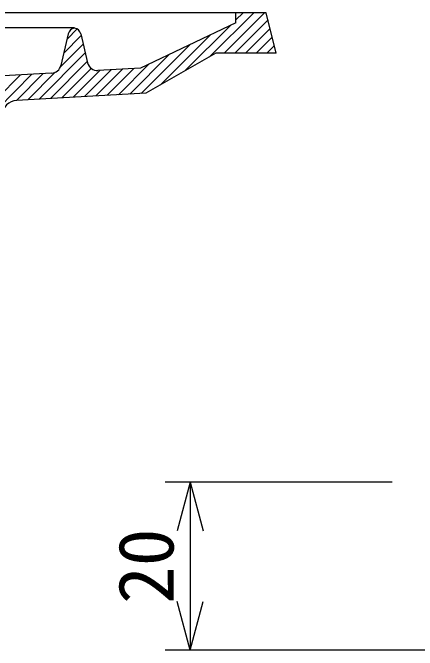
# Model space of a CAD drawing. Units: millimetres, scale not verified. Extents: x -1365 to 1365, y -930 to 870.
# Drawn here: x -775.6 to -615.2, y -680.9 to -428.3 of the extents above; entities that cross this region are included whole.
import ezdxf
from ezdxf.enums import TextEntityAlignment as Align

# ---------------------------------------------------------------- set-up
doc = ezdxf.new("R2010")
doc.units = ezdxf.units.MM
doc.header["$LTSCALE"] = 10
doc.layers.add('0-E_極細4', color=6, linetype='Continuous')
doc.layers.add('1-5_寸法2', color=7, linetype='Continuous')
doc.styles.add('ＭＳ ゴシック', font='')
doc.styles.get('ＭＳ ゴシック').set_extended_font_data('MS Gothic')

msp = doc.modelspace()

# ---------------------------------------------------------------- linework, layer by layer
at = {"layer": '0-E_極細4'}
for p, q in [((-687.09, -428.26), (-797.09, -428.26)), ((-697.28, -445.53), (-680.01, -428.26)), ((-691.76, -444.26), (-675.76, -428.26)), ((-687.09, -432.24), (-687.09, -428.26)), ((-687.09, -431.11), (-684.25, -428.26)), ((-687.52, -444.26), (-674.37, -431.11)), ((-751.09, -434.26), (-797.09, -434.26)), ((-707.16, -451.17), (-689.25, -433.27)), ((-753.58, -436.61), (-756.5, -449.11)), ((-754.06, -438.67), (-750.05, -434.67)), ((-748.59, -436.61), (-745.9, -448.08)), ((-683.28, -444.26), (-673.52, -434.51)), ((-755.35, -444.21), (-748.43, -437.29)), ((-717.03, -456.8), (-697.34, -437.11)), ((-679.04, -444.26), (-672.68, -437.9)), ((-756.75, -449.85), (-747.62, -440.73)), ((-724.7, -460.22), (-705.42, -440.95)), ((-674.79, -444.26), (-671.83, -441.3)), ((-765.15, -462.49), (-746.82, -444.16)), ((-671.09, -444.26), (-695.05, -444.26)), ((-729.19, -460.47), (-713.51, -444.79)), ((-760.65, -462.24), (-746.01, -447.6)), ((-733.68, -460.73), (-721.59, -448.64)), ((-769.64, -462.74), (-758.75, -451.85)), ((-756.16, -461.99), (-744.48, -450.31)), ((-751.66, -461.73), (-741.05, -451.12)), ((-747.17, -461.48), (-736.56, -450.87)), ((-742.67, -461.23), (-732.06, -450.62)), ((-738.18, -460.98), (-727.57, -450.37)), ((-806.46, -491.08), (-768.02, -452.64)), ((-806.32, -486.69), (-772.51, -452.89)), ((-760.17, -452.2), (-789.21, -453.82)), ((-774.14, -462.99), (-763.53, -452.38))]:
    msp.add_line(p, q, dxfattribs=at)
for points in [[(-671.09, -444.26), (-675.08, -428.26), (-687.09, -428.26)], [(-687.09, -432.24), (-724.93, -450.22), (-741.78, -451.16)], [(-695.05, -444.26), (-722.85, -460.12), (-774.04, -462.99)]]:
    msp.add_lwpolyline(points, dxfattribs=at)
for centre, radius, start, end in [((-750.66, -437.29), 3, 98.209, 166.8497), ((-751.51, -437.29), 3, 13.2011, 81.791), ((-760.39, -448.2), 4, 273.2079, 346.8497), ((-742, -447.17), 4, 193.2011, 273.2079), ((-773.7, -468.98), 6, 93.2079, 178.0788)]:
    msp.add_arc(centre, radius, start, end, dxfattribs=at)
at = {"layer": '1-5_寸法2'}
for p, q in [((-625.21, -614.22), (-715.21, -614.22)), ((-705.21, -614.22), (-710.39, -633.54)), ((-705.21, -614.22), (-700.03, -633.54)), ((-705.21, -614.22), (-705.21, -680.88)), ((-705.21, -680.88), (-710.39, -661.57)), ((-705.21, -680.88), (-700.03, -661.57)), ((-591.88, -680.88), (-715.21, -680.88))]:
    msp.add_line(p, q, dxfattribs=at)

# ---------------------------------------------------------------- texts
at = {"layer": '1-5_寸法2', "style": 'ＭＳ ゴシック'}
msp.add_text('20', height=21.99, rotation=90, dxfattribs=at).set_placement((-705.21, -662.55), align=Align.BOTTOM_LEFT)

doc.saveas('drawing.dxf')
